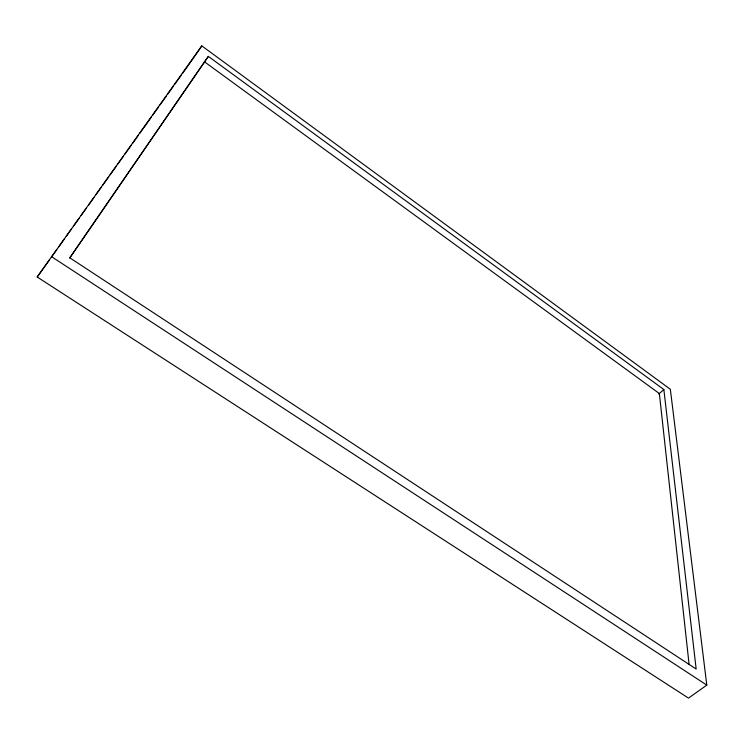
<?xml version="1.0" encoding="UTF-8"?>
<svg xmlns="http://www.w3.org/2000/svg" width="744" height="744" viewBox="0 0 744 744"><rect width="100%" height="100%" fill="white"/><g stroke="black" fill="none" stroke-linecap="round" stroke-linejoin="round"><path stroke-width="1.12" d="M37.2 277.001L201.801 45.886L670.344 389.27L706.8 685.112L688.488 698.114L37.2 277.001L49.355 259.972M69.704 257.945L204.535 61.854L659.361 393.548L689.074 664.225M208.348 56.395L69.852 257.852L696.161 669.051L663.862 389.549L208.348 56.395L203.921 62.729M191.162 61.278L201.801 45.886M52.061 256.187L56.786 249.566M58.813 246.72L64.216 239.159M66.235 236.313L71.638 228.752M73.665 225.906L79.069 218.345M81.096 215.5L86.499 207.939M88.527 205.093L93.93 197.532M95.948 194.686L101.351 187.125M102.709 185.228L108.782 176.719M110.131 174.821L116.213 166.312M117.561 164.415L123.643 155.905M124.992 154.008L131.065 145.499M132.423 143.601L138.496 135.092M139.844 133.195L151.33 117.115M152.678 115.218L158.76 106.708M160.109 104.811L166.182 96.302M167.54 94.404L173.612 85.895M174.961 83.998L181.043 75.488M182.392 73.591L190.538 62.189M658.821 394.022L663.862 389.549M51.308 256.503L706.8 685.112"/></g></svg>
